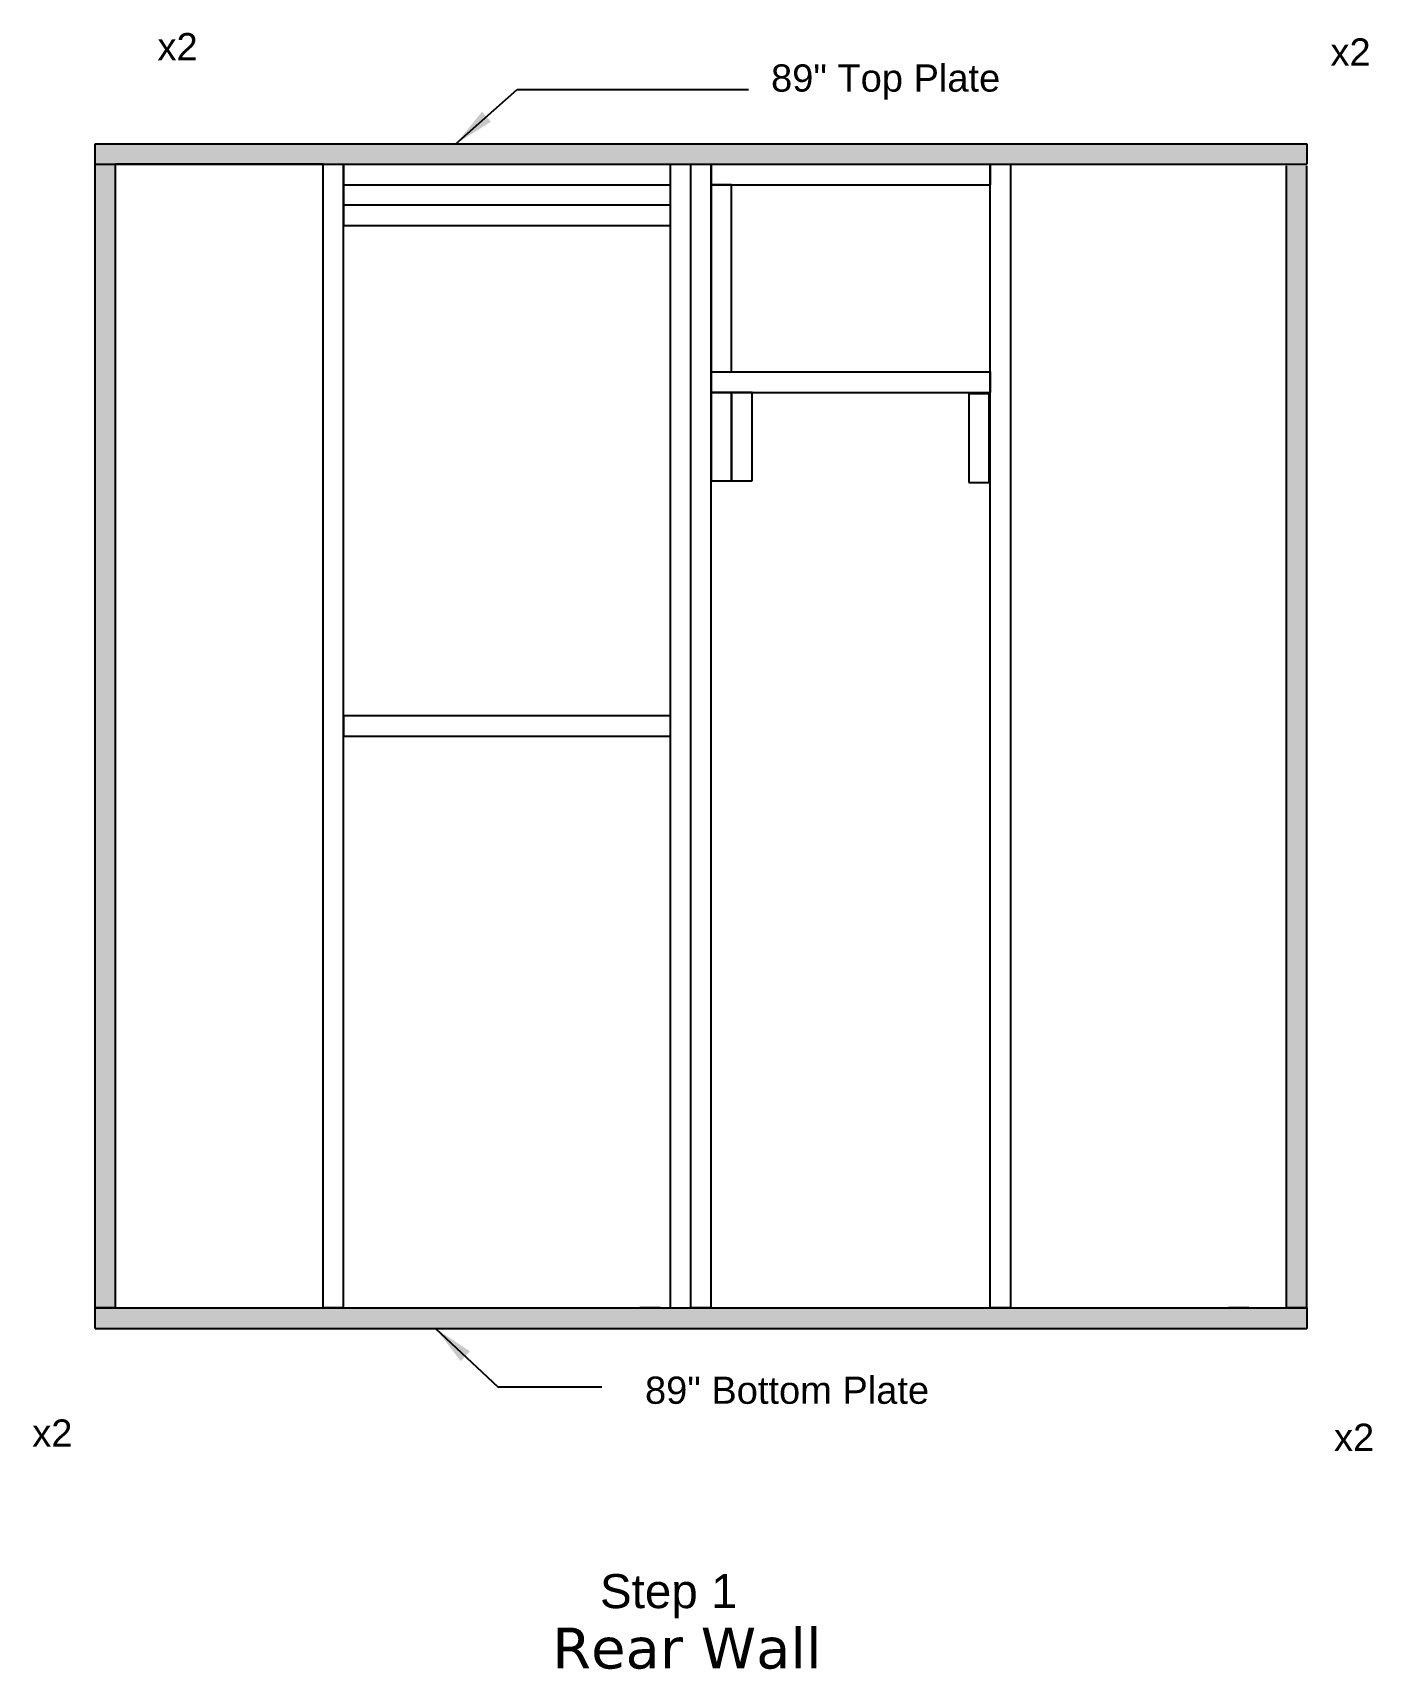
# Model space of a CAD drawing. Header units: inches. Extents: x -5 to 94, y -25 to 95.
import ezdxf

# ---------------------------------------------------------------- set-up
doc = ezdxf.new("R2010")
doc.units = ezdxf.units.IN
doc.layers.add('Framing', color=7, linetype='Continuous', lineweight=25, true_color=0x000000)
doc.layers.add('step_01', color=7, linetype='Continuous', lineweight=25, true_color=0x000000)
doc.styles.get("Standard").update_dxf_attribs({"font": ''})
doc.styles.add('textstyle0', font='')
doc.styles.add('textstyle17', font='')
doc.styles.add('textstyle37', font='')
doc.styles.add('textstyle39', font='')
doc.styles.add('textstyle49', font='')
doc.styles.add('textstyle51', font='')
doc.styles.add('textstyle7', font='')
doc.styles.add('textstyle8', font='')
doc.styles.get('Standard').set_extended_font_data('txt')
doc.styles.get('textstyle0').set_extended_font_data('Liberation Sans')
doc.styles.get('textstyle17').set_extended_font_data('textstyle13')
doc.styles.get('textstyle37').set_extended_font_data('Liberation Sans')
doc.styles.get('textstyle39').set_extended_font_data('Liberation Sans')
doc.styles.get('textstyle49').set_extended_font_data('Liberation Sans')
doc.styles.get('textstyle51').set_extended_font_data('Liberation Sans')
doc.styles.get('textstyle7').set_extended_font_data('Liberation Sans')
doc.styles.get('textstyle8').set_extended_font_data('Liberation Sans')
doc.dimstyles.get("Standard").update_dxf_attribs({"dimtxt": 2, "dimasz": 3, "dimexe": 0.0625, "dimexo": 0.03125, "dimgap": 0.03125, "dimtad": 1, "dimtxsty": 'Standard', "dimcen": 2.5, "dimadec": 0, "dimazin": 0, "dimtfac": 1, "dimtmove": 0, "dimatfit": 3, "dimfxl": 1, "dimarcsym": 0})

# ---------------------------------------------------------------- blocks, each defined once
blk = doc.blocks.new('blk6_5')
at = {"layer": 'Framing'}
for p, q in [((0, 6.5), (0, 0)), ((1.5, 6.5), (0, 6.5)), ((1.5, 0), (1.5, 6.5)), ((0, 0), (1.5, 0))]:
    blk.add_line(p, q, dxfattribs=at)

msp = doc.modelspace()

# ---------------------------------------------------------------- hatches: boundary and pattern name
at = {"layer": 'step_01', "true_color": 0x000000}
for points in [[(0, 85.5), (89, 85.5), (89, 87), (0, 87)], [(0, 1.5), (0, 85.5), (1.5, 85.5), (1.5, 1.5)], [(87.5, 1.5), (87.5, 85.4), (89, 85.4), (89, 1.5)], [(89, 1.5), (89, 0), (0, 0), (0, 1.5)]]:
    msp.add_hatch(color=7, dxfattribs=at).paths.add_polyline_path(points)

# ---------------------------------------------------------------- linework, layer by layer
at = {"layer": 'Framing'}
for p, q in [((0, 87), (89, 87)), ((0, 85.5), (0, 87)), ((89, 87), (89, 85.5)), ((0, 1.5), (0, 85.5)), ((0, 85.5), (89, 85.5)), ((1.5, 1.5), (1.5, 85.5)), ((16.75, 85.5), (1.5, 85.5)), ((16.75, 1.5), (16.75, 85.5)), ((16.75, 85.5), (18.25, 85.5)), ((18.25, 85.5), (18.25, 84)), ((18.25, 1.5), (18.25, 85.5)), ((18.25, 85.5), (42.25, 85.5)), ((42.25, 84), (42.25, 85.5)), ((42.25, 85.5), (43.75, 85.5)), ((42.25, 1.5), (42.25, 85.5)), ((43.75, 85.5), (45.25, 85.5)), ((43.75, 1.5), (43.75, 85.5)), ((45.25, 85.5), (65.75, 85.5)), ((45.25, 85.5), (45.25, 84)), ((45.25, 1.5), (45.25, 85.5)), ((45.25, 85.5), (83.25, 85.5)), ((65.75, 85.5), (67.25, 85.5)), ((65.75, 85.5), (65.75, 84)), ((65.75, 84), (65.75, 85.5)), ((67.25, 1.5), (67.25, 85.5)), ((87.5, 85.5), (89, 85.5)), ((87.5, 1.5), (87.5, 85.4)), ((89, 1.5), (89, 85.4)), ((18.25, 84), (42.25, 84)), ((18.25, 84), (18.25, 82.5)), ((42.25, 82.5), (42.25, 84)), ((45.25, 84), (46.75, 84)), ((45.25, 84), (46.75, 84)), ((45.25, 84), (45.25, 70.25)), ((46.75, 84), (45.25, 84)), ((46.75, 70.25), (46.75, 84)), ((46.75, 84), (65.75, 84)), ((65.75, 84), (65.75, 84)), ((65.75, 70.25), (65.75, 84)), ((42.25, 82.5), (18.25, 82.5)), ((18.25, 82.5), (18.25, 81)), ((42.25, 81), (42.25, 82.5)), ((18.25, 81), (42.25, 81)), ((45.25, 70.25), (46.75, 70.25)), ((45.25, 70.25), (46.75, 70.25)), ((45.25, 70.25), (45.25, 68.75)), ((45.25, 70.25), (46.75, 70.25)), ((46.75, 70.25), (65.75, 70.25)), ((65.75, 1.5), (65.75, 70.25)), ((65.75, 70.25), (65.75, 68.75)), ((45.25, 68.75), (65.75, 68.75)), ((42.25, 45), (18.25, 45)), ((18.25, 45), (18.25, 43.5)), ((42.25, 43.5), (42.25, 45)), ((18.25, 43.5), (42.25, 43.5)), ((1.5, 1.5), (0, 1.5)), ((0, 1.5), (89, 1.5)), ((0, 0), (0, 1.5)), ((1.5, 1.5), (1.5, 1.5)), ((18.25, 1.5), (16.75, 1.5)), ((17.5, 1.5), (17.5, 1.5)), ((41.5, 1.5), (40, 1.5)), ((41.5, 1.5), (41.5, 1.5)), ((41.5, 1.5), (43, 1.5)), ((42.25, 1.5), (43.75, 1.5)), ((43, 1.5), (43, 1.5)), ((45.25, 1.5), (43.75, 1.5)), ((67.25, 1.5), (65.75, 1.5)), ((84.75, 1.5), (83.25, 1.5)), ((89, 1.5), (87.5, 1.5)), ((89, 1.5), (89, 1.5)), ((89, 1.5), (89, 0)), ((0, 0), (89, 0)), ((0, 0), (0, 0))]:
    msp.add_line(p, q, dxfattribs=at)
at = {"layer": 'Framing', "color": 252, "true_color": 0xa0a0a4}
msp.add_line((0, 85.5), (1.5, 85.5), dxfattribs=at)

# ---------------------------------------------------------------- block references
at = {"layer": 'Framing'}
for p in [(45.25, 62.25), (46.75, 62.25), (64.18, 62.14)]:
    msp.add_blockref('blk6_5', p, dxfattribs=at)

# ---------------------------------------------------------------- texts
at = {"layer": 'Framing', "insert": (33.57, -21.98), "char_height": 3, "attachment_point": 1, "style": 'textstyle17'}
msp.add_mtext('\\fDejaVu Sans|b0|i0|c0|p0;Rear Wall', dxfattribs=at)
at = {"layer": 'step_01', "attachment_point": 1}
for s, insert, char_height, style in [('\\H2;x2', (4.58, 95.14), 3, 'textstyle39'), ('\\H2;x2', (90.74, 94.75), 3, 'textstyle37'), ('89" Top Plate', (49.65, 92.84), 2, 'textstyle0'), ('89" Bottom Plate', (40.39, -3.54), 2, 'textstyle7'), ('\\H2;x2', (-4.62, -6.69), 3, 'textstyle49'), ('\\H2;x2', (91, -7), 3, 'textstyle51'), ('Step 1', (37.08, -18.05), 2.5, 'textstyle8')]:
    msp.add_mtext(s, dxfattribs=dict(at, insert=insert, char_height=char_height, style=style))

# ---------------------------------------------------------------- leaders
at = {"layer": 'step_01'}
for points in [[(26.5, 87), (31, 91), (48, 91)], [(25, 0), (29.59, -4.29), (37.22, -4.29)]]:
    msp.add_leader(points, dimstyle='Standard', override={"dimscale": 1}, dxfattribs=at)

doc.saveas('drawing.dxf')
